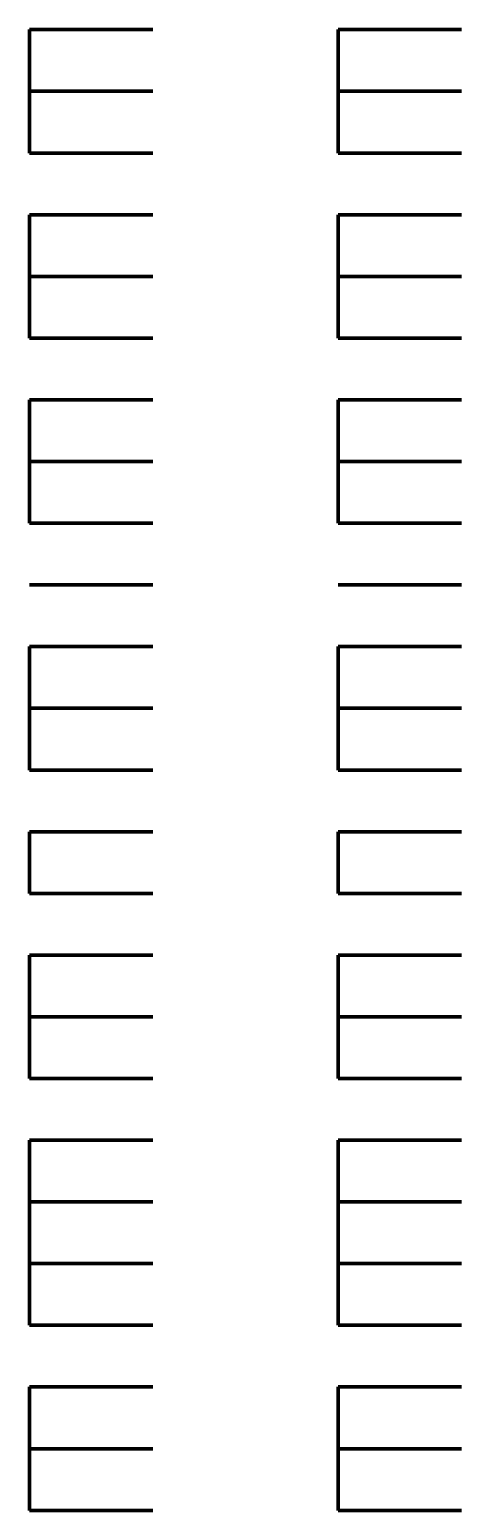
# Model space of a CAD drawing. Header units: inches. Extents: x 16 to 776, y 37 to 575.
# Drawn here: x 301.667 to 302.833, y 335 to 339 of the extents above; entities that cross this region are included whole.
import ezdxf

# ---------------------------------------------------------------- set-up
doc = ezdxf.new("R2010")
doc.units = ezdxf.units.IN
doc.header["$MEASUREMENT"] = 0
doc.layers.add('P', color=250, linetype='CONTINUOUS', lineweight=100)

msp = doc.modelspace()

# ---------------------------------------------------------------- linework, layer by layer
at = {"layer": 'P', "color": 0, "linetype": 'Continuous'}
for points in [[(301.6667, 339), (301.8333, 339)], [(301.6667, 339), (301.6667, 338.8333)], [(301.6667, 339), (301.8333, 339)], [(301.8333, 339), (302, 339)], [(301.8333, 339), (302, 339)], [(302.5, 339), (302.6667, 339)], [(302.5, 339), (302.5, 338.8333)], [(302.5, 339), (302.6667, 339)], [(302.6667, 339), (302.8333, 339)], [(302.6667, 339), (302.8333, 339)], [(301.6667, 338.8333), (301.8333, 338.8333)], [(301.6667, 338.8333), (301.6667, 338.8333)], [(301.6667, 338.8333), (301.8333, 338.8333)], [(301.6667, 338.8333), (301.8333, 338.8333)], [(301.6667, 338.8333), (301.6667, 338.6667)], [(301.6667, 338.8333), (301.8333, 338.8333)], [(301.8333, 338.8333), (302, 338.8333)], [(301.8333, 338.8333), (302, 338.8333)], [(301.8333, 338.8333), (302, 338.8333)], [(301.8333, 338.8333), (302, 338.8333)], [(302.5, 338.8333), (302.6667, 338.8333)], [(302.5, 338.8333), (302.5, 338.8333)], [(302.5, 338.8333), (302.6667, 338.8333)], [(302.5, 338.8333), (302.6667, 338.8333)], [(302.5, 338.8333), (302.5, 338.6667)], [(302.5, 338.8333), (302.6667, 338.8333)], [(302.6667, 338.8333), (302.8333, 338.8333)], [(302.6667, 338.8333), (302.8333, 338.8333)], [(302.6667, 338.8333), (302.8333, 338.8333)], [(302.6667, 338.8333), (302.8333, 338.8333)], [(301.6667, 338.6667), (301.8333, 338.6667)], [(301.6667, 338.6667), (301.8333, 338.6667)], [(301.8333, 338.6667), (302, 338.6667)], [(301.8333, 338.6667), (302, 338.6667)], [(302.5, 338.6667), (302.6667, 338.6667)], [(302.5, 338.6667), (302.6667, 338.6667)], [(302.6667, 338.6667), (302.8333, 338.6667)], [(302.6667, 338.6667), (302.8333, 338.6667)], [(301.6667, 338.5), (301.8333, 338.5)], [(301.6667, 338.5), (301.6667, 338.3333)], [(301.6667, 338.5), (301.8333, 338.5)], [(301.8333, 338.5), (302, 338.5)], [(301.8333, 338.5), (302, 338.5)], [(302.5, 338.5), (302.6667, 338.5)], [(302.5, 338.5), (302.5, 338.3333)], [(302.5, 338.5), (302.6667, 338.5)], [(302.6667, 338.5), (302.8333, 338.5)], [(302.6667, 338.5), (302.8333, 338.5)], [(301.6667, 338.3333), (301.8333, 338.3333)], [(301.6667, 338.3333), (301.6667, 338.3333)], [(301.6667, 338.3333), (301.8333, 338.3333)], [(301.6667, 338.3333), (301.8333, 338.3333)], [(301.6667, 338.3333), (301.6667, 338.1667)], [(301.6667, 338.3333), (301.8333, 338.3333)], [(301.8333, 338.3333), (302, 338.3333)], [(301.8333, 338.3333), (302, 338.3333)], [(301.8333, 338.3333), (302, 338.3333)], [(301.8333, 338.3333), (302, 338.3333)], [(302.5, 338.3333), (302.6667, 338.3333)], [(302.5, 338.3333), (302.5, 338.3333)], [(302.5, 338.3333), (302.6667, 338.3333)], [(302.5, 338.3333), (302.6667, 338.3333)], [(302.5, 338.3333), (302.5, 338.1667)], [(302.5, 338.3333), (302.6667, 338.3333)], [(302.6667, 338.3333), (302.8333, 338.3333)], [(302.6667, 338.3333), (302.8333, 338.3333)], [(302.6667, 338.3333), (302.8333, 338.3333)], [(302.6667, 338.3333), (302.8333, 338.3333)], [(301.6667, 338.1667), (301.8333, 338.1667)], [(301.6667, 338.1667), (301.8333, 338.1667)], [(301.8333, 338.1667), (302, 338.1667)], [(301.8333, 338.1667), (302, 338.1667)], [(302.5, 338.1667), (302.6667, 338.1667)], [(302.5, 338.1667), (302.6667, 338.1667)], [(302.6667, 338.1667), (302.8333, 338.1667)], [(302.6667, 338.1667), (302.8333, 338.1667)], [(301.6667, 338), (301.8333, 338)], [(301.6667, 338), (301.6667, 338)], [(301.6667, 338), (301.8333, 338)], [(301.6667, 338), (301.8333, 338)], [(301.6667, 338), (301.6667, 337.8333)], [(301.6667, 338), (301.8333, 338)], [(301.8333, 338), (302, 338)], [(301.8333, 338), (302, 338)], [(301.8333, 338), (302, 338)], [(301.8333, 338), (302, 338)], [(302.5, 338), (302.6667, 338)], [(302.5, 338), (302.5, 338)], [(302.5, 338), (302.6667, 338)], [(302.5, 338), (302.6667, 338)], [(302.5, 338), (302.5, 337.8333)], [(302.5, 338), (302.6667, 338)], [(302.6667, 338), (302.8333, 338)], [(302.6667, 338), (302.8333, 338)], [(302.6667, 338), (302.8333, 338)], [(302.6667, 338), (302.8333, 338)], [(301.6667, 337.8333), (301.8333, 337.8333)], [(301.6667, 337.8333), (301.6667, 337.6667)], [(301.6667, 337.8333), (301.8333, 337.8333)], [(301.8333, 337.8333), (302, 337.8333)], [(301.8333, 337.8333), (302, 337.8333)], [(302.5, 337.8333), (302.6667, 337.8333)], [(302.5, 337.8333), (302.5, 337.6667)], [(302.5, 337.8333), (302.6667, 337.8333)], [(302.6667, 337.8333), (302.8333, 337.8333)], [(302.6667, 337.8333), (302.8333, 337.8333)], [(301.6667, 337.6667), (301.8333, 337.6667)], [(301.6667, 337.6667), (301.8333, 337.6667)], [(301.6667, 337.6667), (301.8333, 337.6667)], [(301.8333, 337.6667), (302, 337.6667)], [(301.8333, 337.6667), (302, 337.6667)], [(301.8333, 337.6667), (302, 337.6667)], [(302.5, 337.6667), (302.6667, 337.6667)], [(302.5, 337.6667), (302.6667, 337.6667)], [(302.5, 337.6667), (302.6667, 337.6667)], [(302.6667, 337.6667), (302.8333, 337.6667)], [(302.6667, 337.6667), (302.8333, 337.6667)], [(302.6667, 337.6667), (302.8333, 337.6667)], [(301.6667, 337.5), (301.8333, 337.5)], [(301.6667, 337.5), (301.8333, 337.5)], [(301.6667, 337.5), (301.8333, 337.5)], [(301.6667, 337.5), (301.8333, 337.5)], [(301.6667, 337.5), (301.8333, 337.5)], [(301.6667, 337.5), (301.8333, 337.5)], [(301.6667, 337.5), (301.8333, 337.5)], [(301.8333, 337.5), (302, 337.5)], [(301.8333, 337.5), (302, 337.5)], [(301.8333, 337.5), (302, 337.5)], [(301.8333, 337.5), (302, 337.5)], [(301.8333, 337.5), (302, 337.5)], [(301.8333, 337.5), (302, 337.5)], [(301.8333, 337.5), (302, 337.5)], [(302.5, 337.5), (302.6667, 337.5)], [(302.5, 337.5), (302.6667, 337.5)], [(302.5, 337.5), (302.6667, 337.5)], [(302.5, 337.5), (302.6667, 337.5)], [(302.5, 337.5), (302.6667, 337.5)], [(302.5, 337.5), (302.6667, 337.5)], [(302.5, 337.5), (302.6667, 337.5)], [(302.6667, 337.5), (302.8333, 337.5)], [(302.6667, 337.5), (302.8333, 337.5)], [(302.6667, 337.5), (302.8333, 337.5)], [(302.6667, 337.5), (302.8333, 337.5)], [(302.6667, 337.5), (302.8333, 337.5)], [(302.6667, 337.5), (302.8333, 337.5)], [(302.6667, 337.5), (302.8333, 337.5)], [(301.6667, 337.3333), (301.8333, 337.3333)], [(301.6667, 337.3333), (301.6667, 337.1667)], [(301.6667, 337.3333), (301.8333, 337.3333)], [(301.8333, 337.3333), (302, 337.3333)], [(301.8333, 337.3333), (302, 337.3333)], [(302.5, 337.3333), (302.6667, 337.3333)], [(302.5, 337.3333), (302.5, 337.1667)], [(302.5, 337.3333), (302.6667, 337.3333)], [(302.6667, 337.3333), (302.8333, 337.3333)], [(302.6667, 337.3333), (302.8333, 337.3333)], [(301.6667, 337.1667), (301.8333, 337.1667)], [(301.6667, 337.1667), (301.6667, 337)], [(301.6667, 337.1667), (301.8333, 337.1667)], [(301.8333, 337.1667), (302, 337.1667)], [(301.8333, 337.1667), (302, 337.1667)], [(302.5, 337.1667), (302.6667, 337.1667)], [(302.5, 337.1667), (302.5, 337)], [(302.5, 337.1667), (302.6667, 337.1667)], [(302.6667, 337.1667), (302.8333, 337.1667)], [(302.6667, 337.1667), (302.8333, 337.1667)], [(301.6667, 337), (301.8333, 337)], [(301.6667, 337), (301.8333, 337)], [(301.6667, 337), (301.8333, 337)], [(301.6667, 337), (301.8333, 337)], [(301.6667, 337), (301.8333, 337)], [(301.6667, 337), (301.8333, 337)], [(301.8333, 337), (302, 337)], [(301.8333, 337), (302, 337)], [(301.8333, 337), (302, 337)], [(301.8333, 337), (302, 337)], [(301.8333, 337), (302, 337)], [(301.8333, 337), (302, 337)], [(302.5, 337), (302.6667, 337)], [(302.5, 337), (302.6667, 337)], [(302.5, 337), (302.6667, 337)], [(302.5, 337), (302.6667, 337)], [(302.5, 337), (302.6667, 337)], [(302.5, 337), (302.6667, 337)], [(302.6667, 337), (302.8333, 337)], [(302.6667, 337), (302.8333, 337)], [(302.6667, 337), (302.8333, 337)], [(302.6667, 337), (302.8333, 337)], [(302.6667, 337), (302.8333, 337)], [(302.6667, 337), (302.8333, 337)], [(301.6667, 336.8333), (301.8333, 336.8333)], [(301.6667, 336.8333), (301.6667, 336.6667)], [(301.6667, 336.8333), (301.8333, 336.8333)], [(301.8333, 336.8333), (302, 336.8333)], [(301.8333, 336.8333), (302, 336.8333)], [(302.5, 336.8333), (302.6667, 336.8333)], [(302.5, 336.8333), (302.5, 336.6667)], [(302.5, 336.8333), (302.6667, 336.8333)], [(302.6667, 336.8333), (302.8333, 336.8333)], [(302.6667, 336.8333), (302.8333, 336.8333)], [(301.6667, 336.6667), (301.8333, 336.6667)], [(301.6667, 336.6667), (301.6667, 336.6667)], [(301.6667, 336.6667), (301.8333, 336.6667)], [(301.6667, 336.6667), (301.8333, 336.6667)], [(301.6667, 336.6667), (301.8333, 336.6667)], [(301.8333, 336.6667), (302, 336.6667)], [(301.8333, 336.6667), (302, 336.6667)], [(301.8333, 336.6667), (302, 336.6667)], [(301.8333, 336.6667), (302, 336.6667)], [(302.5, 336.6667), (302.6667, 336.6667)], [(302.5, 336.6667), (302.5, 336.6667)], [(302.5, 336.6667), (302.6667, 336.6667)], [(302.5, 336.6667), (302.6667, 336.6667)], [(302.5, 336.6667), (302.6667, 336.6667)], [(302.6667, 336.6667), (302.8333, 336.6667)], [(302.6667, 336.6667), (302.8333, 336.6667)], [(302.6667, 336.6667), (302.8333, 336.6667)], [(302.6667, 336.6667), (302.8333, 336.6667)], [(301.6667, 336.5), (301.8333, 336.5)], [(301.6667, 336.5), (301.6667, 336.3333)], [(301.6667, 336.5), (301.8333, 336.5)], [(301.8333, 336.5), (302, 336.5)], [(301.8333, 336.5), (302, 336.5)], [(302.5, 336.5), (302.6667, 336.5)], [(302.5, 336.5), (302.5, 336.3333)], [(302.5, 336.5), (302.6667, 336.5)], [(302.6667, 336.5), (302.8333, 336.5)], [(302.6667, 336.5), (302.8333, 336.5)], [(301.6667, 336.3333), (301.8333, 336.3333)], [(301.6667, 336.3333), (301.6667, 336.1667)], [(301.6667, 336.3333), (301.8333, 336.3333)], [(301.8333, 336.3333), (302, 336.3333)], [(301.8333, 336.3333), (302, 336.3333)], [(302.5, 336.3333), (302.6667, 336.3333)], [(302.5, 336.3333), (302.5, 336.1667)], [(302.5, 336.3333), (302.6667, 336.3333)], [(302.6667, 336.3333), (302.8333, 336.3333)], [(302.6667, 336.3333), (302.8333, 336.3333)], [(301.6667, 336.1667), (301.8333, 336.1667)], [(301.6667, 336.1667), (301.6667, 336.1667)], [(301.6667, 336.1667), (301.8333, 336.1667)], [(301.6667, 336.1667), (301.8333, 336.1667)], [(301.6667, 336.1667), (301.8333, 336.1667)], [(301.8333, 336.1667), (302, 336.1667)], [(301.8333, 336.1667), (302, 336.1667)], [(301.8333, 336.1667), (302, 336.1667)], [(301.8333, 336.1667), (302, 336.1667)], [(302.5, 336.1667), (302.6667, 336.1667)], [(302.5, 336.1667), (302.5, 336.1667)], [(302.5, 336.1667), (302.6667, 336.1667)], [(302.5, 336.1667), (302.6667, 336.1667)], [(302.5, 336.1667), (302.6667, 336.1667)], [(302.6667, 336.1667), (302.8333, 336.1667)], [(302.6667, 336.1667), (302.8333, 336.1667)], [(302.6667, 336.1667), (302.8333, 336.1667)], [(302.6667, 336.1667), (302.8333, 336.1667)], [(301.6667, 336), (301.8333, 336)], [(301.6667, 336), (301.6667, 335.8333)], [(301.6667, 336), (301.8333, 336)], [(301.8333, 336), (302, 336)], [(301.8333, 336), (302, 336)], [(302.5, 336), (302.6667, 336)], [(302.5, 336), (302.5, 335.8333)], [(302.5, 336), (302.6667, 336)], [(302.6667, 336), (302.8333, 336)], [(302.6667, 336), (302.8333, 336)], [(301.6667, 335.8333), (301.8333, 335.8333)], [(301.6667, 335.8333), (301.6667, 335.8333)], [(301.6667, 335.8333), (301.8333, 335.8333)], [(301.6667, 335.8333), (301.8333, 335.8333)], [(301.6667, 335.8333), (301.6667, 335.6667)], [(301.6667, 335.8333), (301.8333, 335.8333)], [(301.8333, 335.8333), (302, 335.8333)], [(301.8333, 335.8333), (302, 335.8333)], [(301.8333, 335.8333), (302, 335.8333)], [(301.8333, 335.8333), (302, 335.8333)], [(302.5, 335.8333), (302.6667, 335.8333)], [(302.5, 335.8333), (302.5, 335.8333)], [(302.5, 335.8333), (302.6667, 335.8333)], [(302.5, 335.8333), (302.6667, 335.8333)], [(302.5, 335.8333), (302.5, 335.6667)], [(302.5, 335.8333), (302.6667, 335.8333)], [(302.6667, 335.8333), (302.8333, 335.8333)], [(302.6667, 335.8333), (302.8333, 335.8333)], [(302.6667, 335.8333), (302.8333, 335.8333)], [(302.6667, 335.8333), (302.8333, 335.8333)], [(301.6667, 335.6667), (301.8333, 335.6667)], [(301.6667, 335.6667), (301.6667, 335.5)], [(301.6667, 335.6667), (301.8333, 335.6667)], [(301.8333, 335.6667), (302, 335.6667)], [(301.8333, 335.6667), (302, 335.6667)], [(302.5, 335.6667), (302.6667, 335.6667)], [(302.5, 335.6667), (302.5, 335.5)], [(302.5, 335.6667), (302.6667, 335.6667)], [(302.6667, 335.6667), (302.8333, 335.6667)], [(302.6667, 335.6667), (302.8333, 335.6667)], [(301.6667, 335.5), (301.8333, 335.5)], [(301.6667, 335.5), (301.8333, 335.5)], [(301.6667, 335.5), (301.8333, 335.5)], [(301.8333, 335.5), (302, 335.5)], [(301.8333, 335.5), (302, 335.5)], [(301.8333, 335.5), (302, 335.5)], [(302.5, 335.5), (302.6667, 335.5)], [(302.5, 335.5), (302.6667, 335.5)], [(302.5, 335.5), (302.6667, 335.5)], [(302.6667, 335.5), (302.8333, 335.5)], [(302.6667, 335.5), (302.8333, 335.5)], [(302.6667, 335.5), (302.8333, 335.5)], [(301.6667, 335.3333), (301.8333, 335.3333)], [(301.6667, 335.3333), (301.8333, 335.3333)], [(301.6667, 335.3333), (301.8333, 335.3333)], [(301.6667, 335.3333), (301.8333, 335.3333)], [(301.6667, 335.3333), (301.6667, 335.1667)], [(301.6667, 335.3333), (301.8333, 335.3333)], [(301.8333, 335.3333), (302, 335.3333)], [(301.8333, 335.3333), (302, 335.3333)], [(301.8333, 335.3333), (302, 335.3333)], [(301.8333, 335.3333), (302, 335.3333)], [(301.8333, 335.3333), (302, 335.3333)], [(302.5, 335.3333), (302.6667, 335.3333)], [(302.5, 335.3333), (302.6667, 335.3333)], [(302.5, 335.3333), (302.6667, 335.3333)], [(302.5, 335.3333), (302.6667, 335.3333)], [(302.5, 335.3333), (302.5, 335.1667)], [(302.5, 335.3333), (302.6667, 335.3333)], [(302.6667, 335.3333), (302.8333, 335.3333)], [(302.6667, 335.3333), (302.8333, 335.3333)], [(302.6667, 335.3333), (302.8333, 335.3333)], [(302.6667, 335.3333), (302.8333, 335.3333)], [(302.6667, 335.3333), (302.8333, 335.3333)], [(301.6667, 335.1667), (301.8333, 335.1667)], [(301.6667, 335.1667), (301.6667, 335)], [(301.6667, 335.1667), (301.8333, 335.1667)], [(301.8333, 335.1667), (302, 335.1667)], [(301.8333, 335.1667), (302, 335.1667)], [(302.5, 335.1667), (302.6667, 335.1667)], [(302.5, 335.1667), (302.5, 335)], [(302.5, 335.1667), (302.6667, 335.1667)], [(302.6667, 335.1667), (302.8333, 335.1667)], [(302.6667, 335.1667), (302.8333, 335.1667)], [(301.6667, 335), (301.8333, 335)], [(301.6667, 335), (301.8333, 335)], [(301.6667, 335), (301.8333, 335)], [(301.6667, 335), (301.8333, 335)], [(301.6667, 335), (301.8333, 335)], [(301.6667, 335), (301.8333, 335)], [(301.8333, 335), (302, 335)], [(301.8333, 335), (302, 335)], [(301.8333, 335), (302, 335)], [(301.8333, 335), (302, 335)], [(301.8333, 335), (302, 335)], [(301.8333, 335), (302, 335)], [(302.5, 335), (302.6667, 335)], [(302.5, 335), (302.6667, 335)], [(302.5, 335), (302.6667, 335)], [(302.5, 335), (302.6667, 335)], [(302.5, 335), (302.6667, 335)], [(302.5, 335), (302.6667, 335)], [(302.6667, 335), (302.8333, 335)], [(302.6667, 335), (302.8333, 335)], [(302.6667, 335), (302.8333, 335)], [(302.6667, 335), (302.8333, 335)], [(302.6667, 335), (302.8333, 335)], [(302.6667, 335), (302.8333, 335)]]:
    msp.add_lwpolyline(points, dxfattribs=at)

doc.saveas('drawing.dxf')
